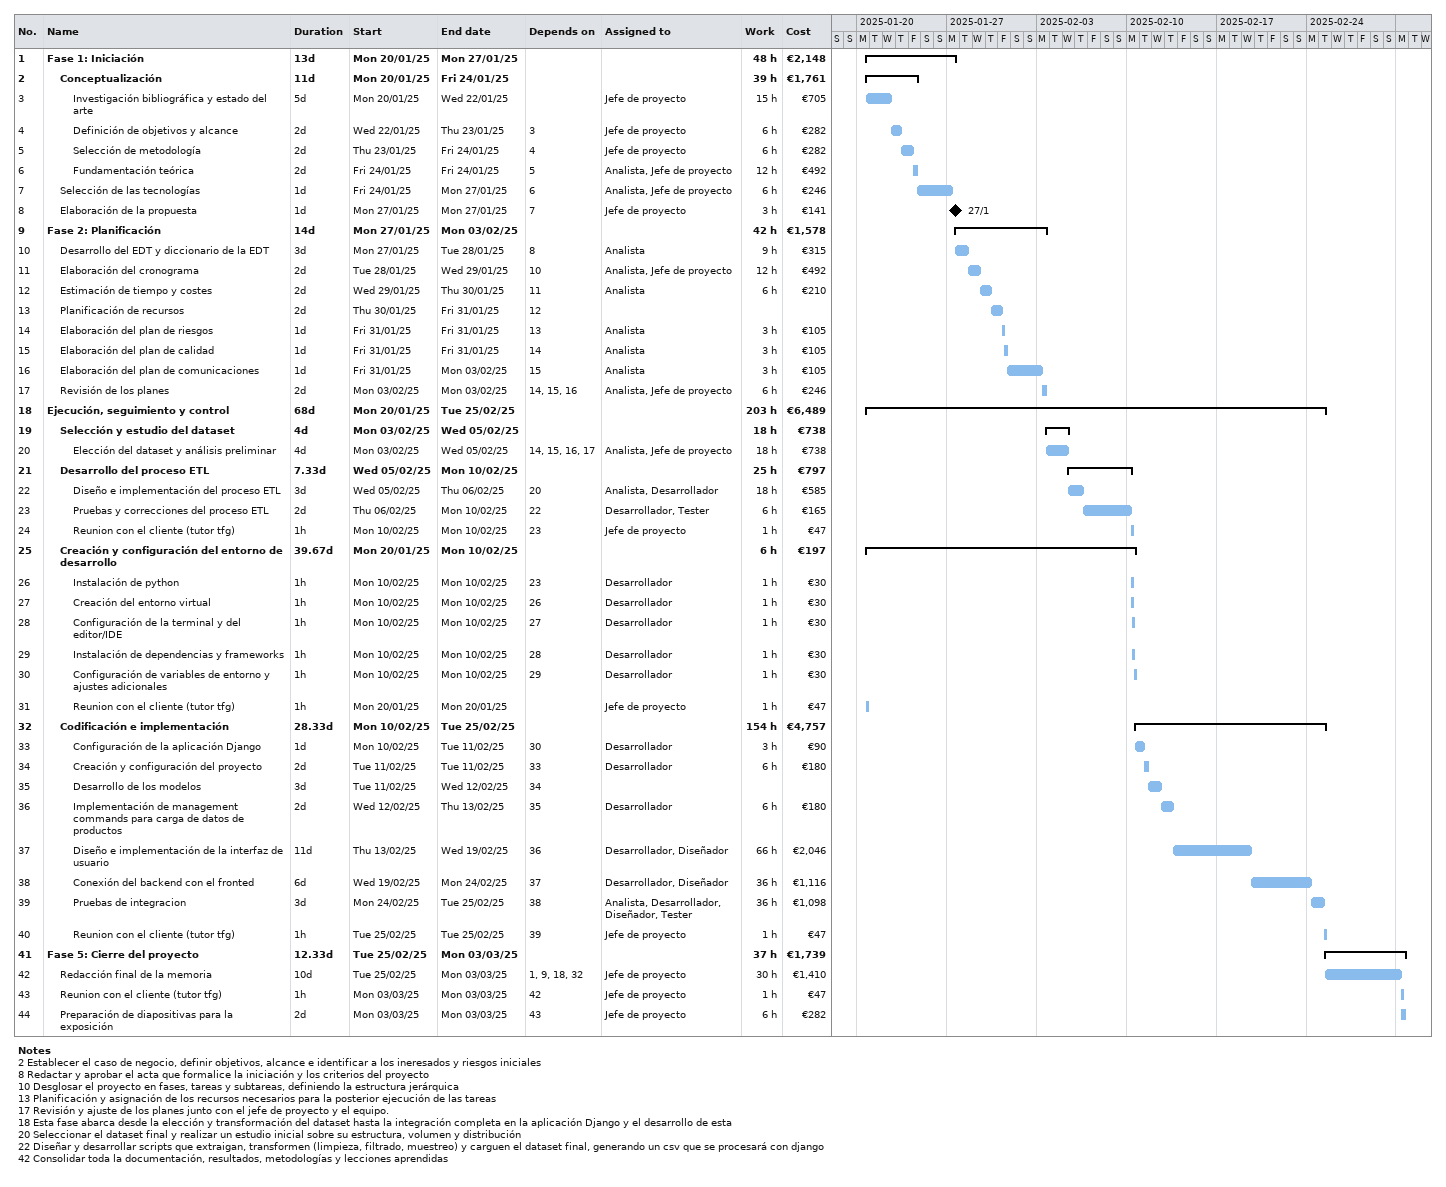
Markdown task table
| ID | Level | Task | Duration | Start | Finish | Predecessors | Resources | Work (h) | Cost (€) |
|---|---|---|---|---|---|---|---|---|---|
| 1 | 1 | **Fase 1: Iniciación** | 13d | 2025-01-20 | 2025-01-27 |  |  | 48 | 2148 |
| 2 | 2 | **Conceptualización** | 11d | 2025-01-20 | 2025-01-24 |  |  | 39 | 1761 |
| 3 | 3 | Investigación bibliográfica y estado del arte | 5d | 2025-01-20 | 2025-01-22 |  | Jefe de proyecto | 15 | 705 |
| 4 | 3 | Definición de objetivos y alcance | 2d | 2025-01-22 | 2025-01-23 | 3 | Jefe de proyecto | 6 | 282 |
| 5 | 3 | Selección de metodología | 2d | 2025-01-23 | 2025-01-24 | 4 | Jefe de proyecto | 6 | 282 |
| 6 | 3 | Fundamentación teórica | 2d | 2025-01-24 | 2025-01-24 | 5 | Analista, Jefe de proyecto | 12 | 492 |
| 7 | 2 | Selección de las tecnologías | 1d | 2025-01-24 | 2025-01-27 | 6 | Analista, Jefe de proyecto | 6 | 246 |
| 8 | 2 | Elaboración de la propuesta | 1d | 2025-01-27 | 2025-01-27 | 7 | Jefe de proyecto | 3 | 141 |
| 9 | 1 | **Fase 2: Planificación** | 14d | 2025-01-27 | 2025-02-03 |  |  | 42 | 1578 |
| 10 | 2 | Desarrollo del EDT y diccionario de la EDT | 3d | 2025-01-27 | 2025-01-28 | 8 | Analista | 9 | 315 |
| 11 | 2 | Elaboración del cronograma | 2d | 2025-01-28 | 2025-01-29 | 10 | Analista, Jefe de proyecto | 12 | 492 |
| 12 | 2 | Estimación de tiempo y costes | 2d | 2025-01-29 | 2025-01-30 | 11 | Analista | 6 | 210 |
| 13 | 2 | Planificación de recursos | 2d | 2025-01-30 | 2025-01-31 | 12 |  |  |  |
| 14 | 2 | Elaboración del plan de riesgos | 1d | 2025-01-31 | 2025-01-31 | 13 | Analista | 3 | 105 |
| 15 | 2 | Elaboración del plan de calidad | 1d | 2025-01-31 | 2025-01-31 | 14 | Analista | 3 | 105 |
| 16 | 2 | Elaboración del plan de comunicaciones | 1d | 2025-01-31 | 2025-02-03 | 15 | Analista | 3 | 105 |
| 17 | 2 | Revisión de los planes | 2d | 2025-02-03 | 2025-02-03 | 14, 15, 16 | Analista, Jefe de proyecto | 6 | 246 |
| 18 | 1 | **Ejecución, seguimiento y control** | 68d | 2025-01-20 | 2025-02-25 |  |  | 203 | 6489 |
| 19 | 2 | **Selección y estudio del dataset** | 4d | 2025-02-03 | 2025-02-05 |  |  | 18 | 738 |
| 20 | 3 | Elección del dataset y análisis preliminar | 4d | 2025-02-03 | 2025-02-05 | 14, 15, 16, 17 | Analista, Jefe de proyecto | 18 | 738 |
| 21 | 2 | **Desarrollo del proceso ETL** | 7.33d | 2025-02-05 | 2025-02-10 |  |  | 25 | 797 |
| 22 | 3 | Diseño e implementación del proceso ETL | 3d | 2025-02-05 | 2025-02-06 | 20 | Analista, Desarrollador | 18 | 585 |
| 23 | 3 | Pruebas y correcciones del proceso ETL | 2d | 2025-02-06 | 2025-02-10 | 22 | Desarrollador, Tester | 6 | 165 |
| 24 | 3 | Reunion con el cliente (tutor tfg) | 1h | 2025-02-10 | 2025-02-10 | 23 | Jefe de proyecto | 1 | 47 |
| 25 | 2 | **Creación y configuración del entorno de desarrollo** | 39.67d | 2025-01-20 | 2025-02-10 |  |  | 6 | 197 |
| 26 | 3 | Instalación de python | 1h | 2025-02-10 | 2025-02-10 | 23 | Desarrollador | 1 | 30 |
| 27 | 3 | Creación del entorno virtual | 1h | 2025-02-10 | 2025-02-10 | 26 | Desarrollador | 1 | 30 |
| 28 | 3 | Configuración de la terminal y del editor/IDE | 1h | 2025-02-10 | 2025-02-10 | 27 | Desarrollador | 1 | 30 |
| 29 | 3 | Instalación de dependencias y frameworks | 1h | 2025-02-10 | 2025-02-10 | 28 | Desarrollador | 1 | 30 |
| 30 | 3 | Configuración de variables de entorno y ajustes adicionales | 1h | 2025-02-10 | 2025-02-10 | 29 | Desarrollador | 1 | 30 |
| 31 | 3 | Reunion con el cliente (tutor tfg) | 1h | 2025-01-20 | 2025-01-20 |  | Jefe de proyecto | 1 | 47 |
| 32 | 2 | **Codificación e implementación** | 28.33d | 2025-02-10 | 2025-02-25 |  |  | 154 | 4757 |
| 33 | 3 | Configuración de la aplicación Django | 1d | 2025-02-10 | 2025-02-11 | 30 | Desarrollador | 3 | 90 |
| 34 | 3 | Creación y configuración del proyecto | 2d | 2025-02-11 | 2025-02-11 | 33 | Desarrollador | 6 | 180 |
| 35 | 3 | Desarrollo de los modelos | 3d | 2025-02-11 | 2025-02-12 | 34 |  |  |  |
| 36 | 3 | Implementación de management commands para carga de datos de productos | 2d | 2025-02-12 | 2025-02-13 | 35 | Desarrollador | 6 | 180 |
| 37 | 3 | Diseño e implementación de la interfaz de usuario | 11d | 2025-02-13 | 2025-02-19 | 36 | Desarrollador, Diseñador | 66 | 2046 |
| 38 | 3 | Conexión del backend con el fronted | 6d | 2025-02-19 | 2025-02-24 | 37 | Desarrollador, Diseñador | 36 | 1116 |
| 39 | 3 | Pruebas de integracion | 3d | 2025-02-24 | 2025-02-25 | 38 | Analista, Desarrollador, Diseñador, Tester | 36 | 1098 |
| 40 | 3 | Reunion con el cliente (tutor tfg) | 1h | 2025-02-25 | 2025-02-25 | 39 | Jefe de proyecto | 1 | 47 |
| 41 | 1 | **Fase 5: Cierre del proyecto** | 12.33d | 2025-02-25 | 2025-03-03 |  |  | 37 | 1739 |
| 42 | 2 | Redacción final de la memoria | 10d | 2025-02-25 | 2025-03-03 | 1, 9, 18, 32 | Jefe de proyecto | 30 | 1410 |
| 43 | 2 | Reunion con el cliente (tutor tfg) | 1h | 2025-03-03 | 2025-03-03 | 42 | Jefe de proyecto | 1 | 47 |
| 44 | 2 | Preparación de diapositivas para la exposición | 2d | 2025-03-03 | 2025-03-03 | 43 | Jefe de proyecto | 6 | 282 |

Notes
- 2: Establecer el caso de negocio, definir objetivos, alcance e identificar a los ineresados y riesgos iniciales
- 8: Redactar y aprobar el acta que formalice la iniciación y los criterios del proyecto
- 10: Desglosar el proyecto en fases, tareas y subtareas, definiendo la estructura jerárquica
- 13: Planificación y asignación de los recursos necesarios para la posterior ejecución de las tareas
- 17: Revisión y ajuste de los planes junto con el jefe de proyecto y el equipo.
- 18: Esta fase abarca desde la elección y transformación del dataset hasta la integración completa en la aplicación Django y el desarrollo de esta
- 20: Seleccionar el dataset final y realizar un estudio inicial sobre su estructura, volumen y distribución
- 22: Diseñar y desarrollar scripts que extraigan, transformen (limpieza, filtrado, muestreo) y carguen el dataset final, generando un csv que se procesará con django
- 42: Consolidar toda la documentación, resultados, metodologías y lecciones aprendidas
